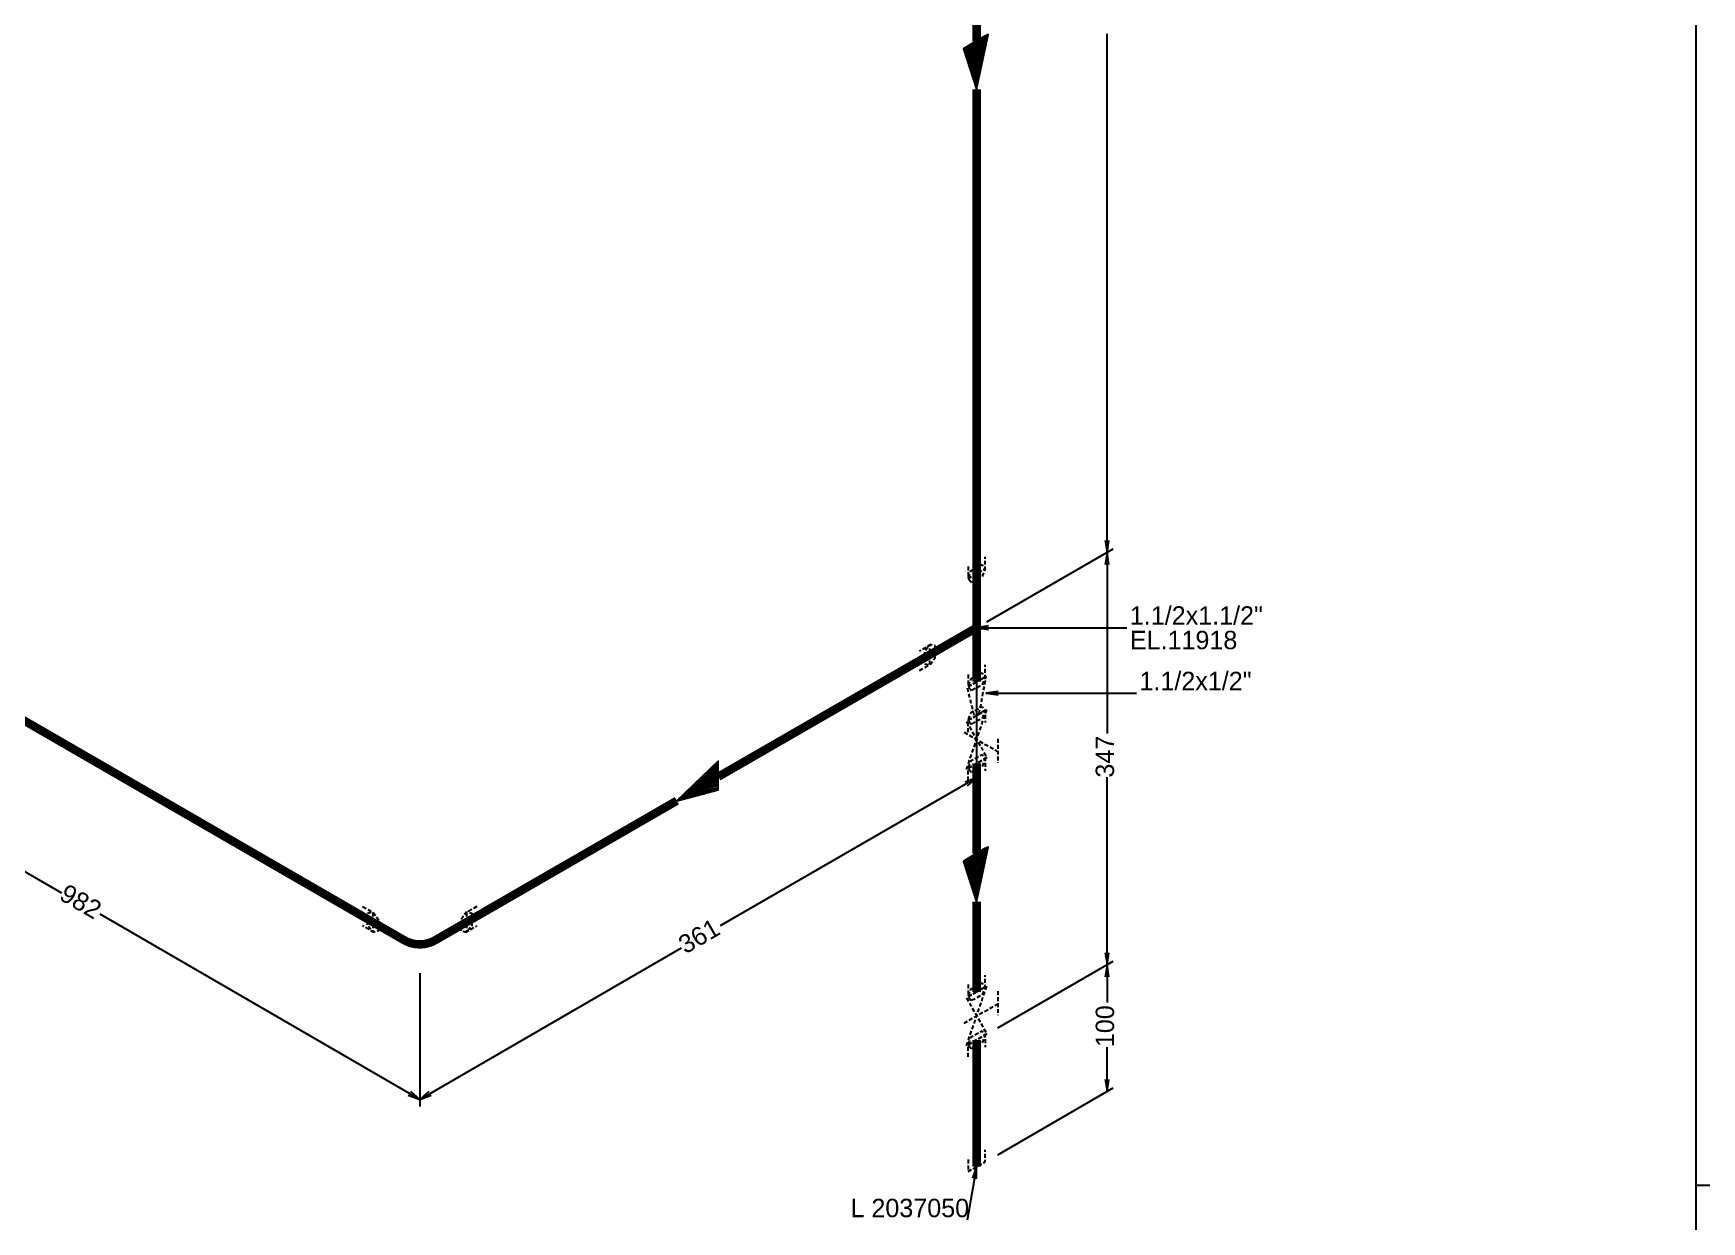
# Model space of a CAD drawing. Extents: x 0 to 597, y 0 to 422.
# Drawn here: x 257.3 to 454.4, y 123.6 to 264 of the extents above; entities that cross this region are included whole.
import ezdxf

# ---------------------------------------------------------------- set-up
doc = ezdxf.new("R2010")
doc.units = 0
doc.header["$MEASUREMENT"] = 0
doc.linetypes.add('GT100', pattern=[0.7, 0.466667, -0.233333])
doc.linetypes.add('GT101', pattern=[2.1, 1.4, -0.7])
doc.layers.add('GT_1', color=7, linetype='Continuous')
doc.styles.add('HTX1', font='O8116901', dxfattribs={"width": 1.02})

msp = doc.modelspace()

# ---------------------------------------------------------------- linework, layer by layer
at = {"layer": 'GT_1', "flags": 128}
for points in [[(453.8, 10), (453.8, 409.8)], [(368.774, 263.055), (367.212, 262.132), (368.774, 257.375), (370.123, 263.836), (367.425, 262.274), (368.774, 257.943), (370.052, 263.765), (367.567, 262.345), (368.774, 258.511), (369.839, 263.694), (367.78, 262.487), (368.774, 259.079), (369.626, 263.552), (367.993, 262.629), (368.774, 259.576), (369.484, 263.481), (368.206, 262.7), (368.774, 260.144), (369.271, 263.339), (368.348, 262.842), (368.774, 260.641), (369.058, 263.197), (368.561, 262.913), (368.774, 261.209), (368.845, 263.126), (368.774, 263.055), (368.774, 257.375)], [(384.181, 202.634), (384.181, 263.907)], [(383.968, 204.054), (384.181, 202.634), (384.394, 204.054)], [(369.981, 194.469), (384.891, 203.06)], [(369.981, 194.469), (384.891, 203.06)], [(384.394, 201.214), (384.181, 202.634), (383.968, 201.214)], [(384.181, 202.634), (384.181, 181.263)], [(370.194, 193.972), (368.774, 193.759), (370.194, 193.546)], [(368.774, 193.759), (386.524, 193.759)], [(368.774, 192.339), (368.774, 175.157)], [(371.33, 186.233), (369.91, 186.02), (371.33, 185.807)], [(369.91, 186.02), (387.66, 186.02)], [(222.23, 184.671), (260.641, 162.448)], [(338.244, 176.151), (338.244, 177.997), (333.345, 173.311), (338.244, 174.589), (338.244, 177.713), (333.842, 173.595), (338.244, 174.66), (338.244, 177.5), (334.339, 173.879), (338.244, 174.873), (338.244, 177.287), (334.836, 174.163), (338.244, 175.157), (338.244, 177.074), (335.262, 174.447), (338.244, 175.37), (338.244, 176.861), (335.688, 174.731), (338.244, 175.583), (338.244, 176.577), (336.185, 174.944), (338.244, 175.796), (338.244, 176.364), (336.611, 175.228), (338.244, 176.009), (338.244, 176.151), (333.345, 173.311)], [(368.774, 176.009), (338.457, 158.543)], [(367.709, 175.086), (368.774, 176.009), (367.425, 175.512)], [(384.181, 153.928), (384.181, 176.08)], [(368.774, 167.063), (367.212, 166.14), (368.774, 161.383), (370.123, 167.844), (367.425, 166.282), (368.774, 161.951), (370.052, 167.773), (367.567, 166.353), (368.774, 162.519), (369.839, 167.702), (367.78, 166.495), (368.774, 163.087), (369.626, 167.56), (367.993, 166.637), (368.774, 163.584), (369.484, 167.489), (368.206, 166.708), (368.774, 164.152), (369.271, 167.347), (368.348, 166.85), (368.774, 164.649), (369.058, 167.205), (368.561, 166.921), (368.774, 165.217), (368.845, 167.134), (368.774, 167.063), (368.774, 161.383)], [(302.957, 138.024), (265.185, 159.892)], [(302.957, 138.024), (333.913, 155.916)], [(371.259, 146.473), (384.891, 154.354)], [(371.259, 146.473), (384.891, 154.354)], [(383.968, 155.348), (384.181, 153.928), (384.394, 155.348)], [(384.394, 152.508), (384.181, 153.928), (383.968, 152.508)], [(384.181, 153.928), (384.181, 149.455)], [(302.957, 152.934), (302.957, 137.172)], [(302.957, 152.934), (302.957, 137.172)], [(384.181, 138.947), (384.181, 144.201)], [(383.968, 140.367), (384.181, 138.947), (384.394, 140.367)], [(301.608, 138.521), (302.957, 138.024), (301.892, 138.947)], [(304.022, 138.947), (302.957, 138.024), (304.306, 138.521)], [(371.259, 131.492), (384.891, 139.373)], [(368.774, 130.072), (367.638, 123.753)], [(368.774, 128.652), (368.774, 130.072), (368.277, 128.723)], [(453.8, 127.9), (583.8, 127.9)]]:
    msp.add_lwpolyline(points, dxfattribs=at)
at = {"layer": 'GT_1', "linetype": 'GT101', "const_width": 1, "flags": 128}
for points in [[(368.774, 320.21), (368.774, 263.055)], [(368.774, 257.375), (368.774, 200.149)], [(297.419, 158.969), (227.129, 199.581)], [(368.774, 200.149), (368.774, 193.759)], [(368.774, 193.759), (363.236, 190.564)], [(368.774, 193.759), (368.774, 187.369)], [(363.236, 190.564), (338.244, 176.151)], [(368.774, 177.713), (368.774, 167.063)], [(333.345, 173.311), (308.495, 158.969)], [(368.774, 161.383), (368.774, 150.733)], [(301.111, 156.839), (297.419, 158.969)], [(308.495, 158.969), (304.803, 156.839)], [(368.774, 145.053), (368.774, 130.072)]]:
    msp.add_lwpolyline(points, dxfattribs=at)
at = {"layer": 'GT_1', "linetype": 'GT100', "flags": 128}
for points in [[(367.78, 201.001), (367.78, 199.581), (369.768, 200.717), (369.768, 202.137)], [(368.135, 199.084), (367.78, 199.581), (368.135, 200.504), (369.413, 201.214), (369.768, 200.717), (369.413, 199.794), (368.135, 199.084)], [(362.029, 188.718), (363.236, 189.428), (363.236, 191.7), (362.029, 190.99)], [(362.597, 189.499), (363.236, 189.357), (363.875, 190.209), (363.875, 191.629), (363.236, 191.771), (362.597, 190.919), (362.597, 189.499)], [(367.78, 188.221), (367.78, 186.801), (369.768, 187.937), (369.768, 189.357)], [(368.774, 187.369), (367.638, 186.73), (368.49, 183.251), (369.058, 183.535), (369.91, 188.008), (368.774, 187.369)], [(368.135, 186.304), (367.78, 186.801), (368.135, 187.724), (369.413, 188.434), (369.768, 187.937), (369.413, 187.014), (368.135, 186.304)], [(368.774, 183.393), (367.567, 182.683), (369.981, 178.423), (367.567, 177.003), (369.981, 184.103), (368.774, 183.393)], [(368.135, 182.328), (367.78, 182.825), (368.135, 183.748), (369.413, 184.458), (369.768, 183.961), (369.413, 183.038), (368.135, 182.328)], [(367.78, 181.405), (367.78, 182.825), (369.768, 183.961), (369.768, 182.541)], [(367.283, 181.405), (371.259, 179.133)], [(371.259, 180.624), (371.259, 177.784)], [(368.135, 176.648), (367.78, 177.145), (368.135, 178.068), (369.413, 178.778), (369.768, 178.281), (369.413, 177.358), (368.135, 176.648)], [(367.78, 175.725), (367.78, 177.145), (369.768, 178.281), (369.768, 176.861)], [(296.212, 160.815), (297.419, 160.105), (297.419, 157.833), (296.212, 158.543)], [(296.78, 160.034), (297.419, 160.176), (298.058, 159.324), (298.058, 157.904), (297.419, 157.762), (296.78, 158.614), (296.78, 160.034)], [(307.856, 159.324), (308.495, 160.176), (309.134, 160.034), (309.134, 158.614), (308.495, 157.762), (307.856, 157.904), (307.856, 159.324)], [(309.702, 160.815), (308.495, 160.105), (308.495, 157.833), (309.702, 158.543)], [(367.78, 151.585), (367.78, 150.165), (369.768, 151.301), (369.768, 152.721)], [(368.774, 150.733), (367.567, 150.023), (369.981, 145.763), (367.567, 144.343), (369.981, 151.443), (368.774, 150.733)], [(368.135, 149.668), (367.78, 150.165), (368.135, 151.088), (369.413, 151.798), (369.768, 151.301), (369.413, 150.378), (368.135, 149.668)], [(371.259, 150.804), (371.259, 147.964)], [(367.283, 147.041), (371.259, 149.313)], [(368.135, 143.988), (367.78, 144.485), (368.135, 145.408), (369.413, 146.118), (369.768, 145.621), (369.413, 144.698), (368.135, 143.988)], [(367.78, 143.065), (367.78, 144.485), (369.768, 145.621), (369.768, 144.201)], [(367.78, 130.924), (367.78, 129.504), (369.768, 130.64), (369.768, 132.06)]]:
    msp.add_lwpolyline(points, dxfattribs=at)
at = {"layer": 'GT_1', "linetype": 'GT101', "const_width": 1, "flags": 128}
msp.add_lwpolyline([(304.803, 156.839, -0.267941), (301.111, 156.839)], format="xyb", dxfattribs=at)

# ---------------------------------------------------------------- texts
at = {"layer": 'GT_1', "style": 'HTX1', "width": 1.02}
for s, height, p in [('1.1/2x1.1/2"', 2.17437, (386.879, 194.114)), ('EL.11918', 2.1744, (386.879, 191.215)), ('1.1/2x1/2"', 2.1744, (388.015, 186.375)), ('L 2037050', 2.1744, (353.864, 124.108))]:
    msp.add_text(s, height=height, dxfattribs=at).set_placement(p)
for s, rotation, p in [('347', 90, (385.016, 176.045)), ('982', 330, (260.222, 161.713)), ('361', 30, (334.364, 155.145)), ('100', 90, (385.016, 144.201))]:
    msp.add_text(s, height=2.1744, rotation=rotation, dxfattribs=at).set_placement(p)

doc.saveas('drawing.dxf')
